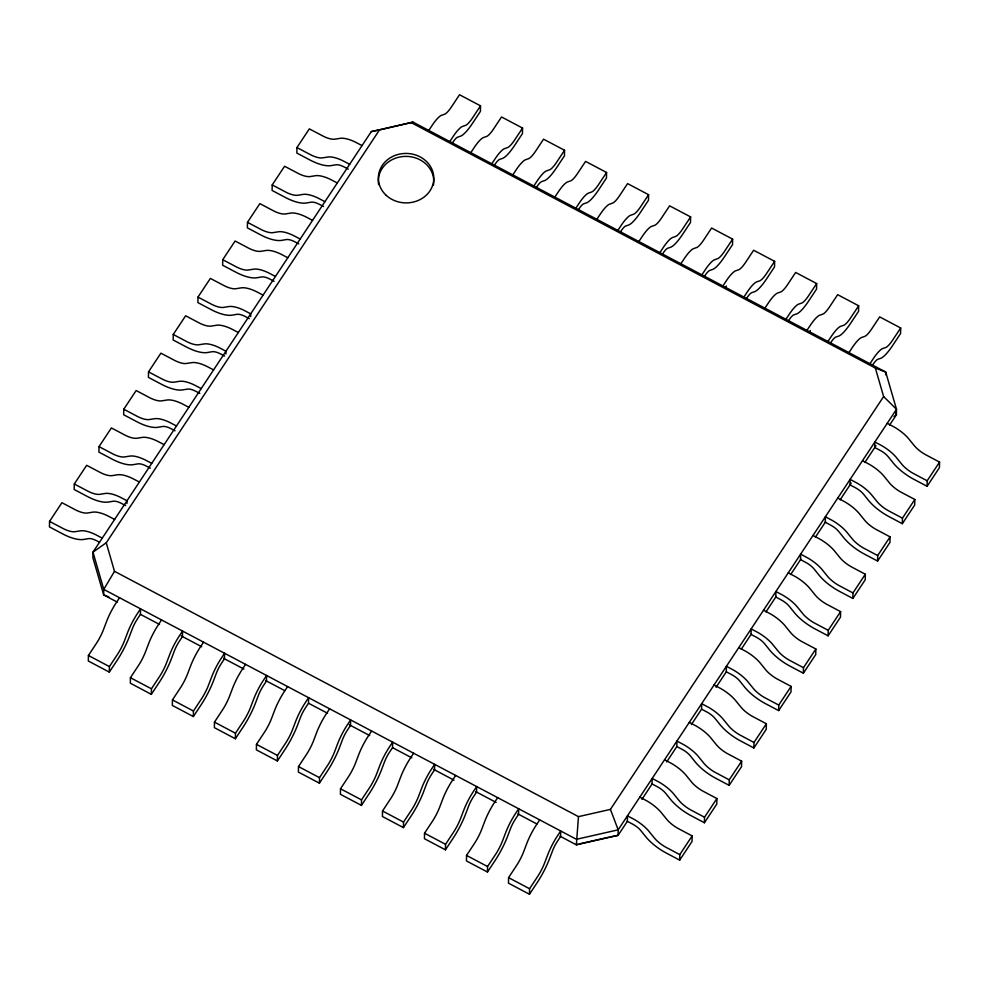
<?xml version="1.0" encoding="UTF-8"?>
<svg xmlns="http://www.w3.org/2000/svg" width="989" height="989" viewBox="0 0 989 989"><rect width="100%" height="100%" fill="white"/><g stroke="black" fill="none" stroke-linecap="round" stroke-linejoin="round"><path stroke-width="1.48" d="M114.625 519.435L107.752 515.838A24.391 9.593 33.5 0 0 93.522 512.055L86.921 513.081A18.272 7.195 33.5 0 1 76.264 510.25L61.911 502.696L49.549 521.388L49.45 526.902L62.579 533.85A30.474 11.992 33.5 0 0 83.682 539.438L88.466 538.634A12.189 4.797 33.5 0 1 96.91 540.872L99.53 542.256M139.375 482.051L132.489 478.453A24.391 9.593 33.5 0 0 118.26 474.683L111.67 475.697A18.272 7.195 33.5 0 1 101.002 472.866L86.661 465.312L74.286 484.004L74.187 489.518L87.316 496.466A30.474 11.992 33.5 0 0 108.419 502.053L113.203 501.25A12.189 4.797 33.5 0 1 121.647 503.488L125.591 505.564M119.533 597.727L115.478 603.871A24.391 5.452 -62.1 0 0 107.072 620.202L103.165 630.463A18.272 4.08 -62.1 0 1 96.86 642.689L88.417 655.484L88.318 660.998L109.322 672.112L117.061 660.429A30.474 6.812 -62.1 0 0 129.522 636.224L132.365 628.707A12.189 2.72 -62.1 0 1 137.347 619.027L140.438 614.354L140.537 608.841L136.494 614.985A24.391 5.452 -62.1 0 0 128.088 631.303L124.169 641.564A18.272 4.08 -62.1 0 1 117.864 653.803L109.42 666.598L109.322 672.112M164.112 444.667L157.239 441.069A24.391 9.593 33.5 0 0 143.009 437.299L136.408 438.312A18.272 7.195 33.5 0 1 125.739 435.494L111.398 427.928L99.024 446.62L98.937 452.134L112.066 459.081A30.474 11.992 33.5 0 0 133.169 464.669L137.953 463.866A12.189 4.797 33.5 0 1 146.397 466.103L150.328 468.18M188.85 407.295L181.976 403.685A24.391 9.593 33.5 0 0 167.747 399.915L161.145 400.928A18.272 7.195 33.5 0 1 150.489 398.11L136.136 390.544L123.773 409.236L123.674 414.75L136.803 421.697A30.474 11.992 33.5 0 0 157.906 427.285L162.691 426.482A12.189 4.797 33.5 0 1 171.134 428.719L175.065 430.796M126.951 503.5L127 500.743L120.126 497.146A24.391 9.593 33.5 0 0 105.897 493.375L99.296 494.389A18.272 7.195 33.5 0 1 88.627 491.558L74.286 484.004M161.553 619.942L157.498 626.086A24.391 5.452 -62.1 0 0 149.092 642.417L145.173 652.678A18.272 4.08 -62.1 0 1 138.88 664.905L130.424 677.7L130.338 683.214L151.342 694.327L159.068 682.645A30.474 6.812 -62.1 0 0 171.542 658.439L174.373 650.923A12.189 2.72 -62.1 0 1 179.368 641.243L182.458 636.57L182.557 631.056L178.502 637.2A24.391 5.452 -62.1 0 0 170.096 653.519L166.189 663.78A18.272 4.08 -62.1 0 1 159.884 676.019L151.441 688.814L151.342 694.327M213.587 369.911L206.713 366.301A24.391 9.593 33.5 0 0 192.484 362.53L185.895 363.544A18.272 7.195 33.5 0 1 175.226 360.725L160.886 353.172L148.511 371.864L148.412 377.378L161.541 384.313A30.474 11.992 33.5 0 0 182.644 389.913L187.428 389.097A12.189 4.797 33.5 0 1 195.871 391.335L199.815 393.424M238.337 332.527L231.451 328.917A24.391 9.593 33.5 0 0 217.221 325.146L210.632 326.172A18.272 7.195 33.5 0 1 199.963 323.341L185.623 315.788L173.248 334.48L173.149 339.993L186.278 346.929A30.474 11.992 33.5 0 0 207.381 352.529L212.178 351.713A12.189 4.797 33.5 0 1 220.609 353.951L224.552 356.04M203.561 642.158L199.518 648.302A24.391 5.452 -62.1 0 0 191.112 664.62L187.193 674.894A18.272 4.08 -62.1 0 1 180.888 687.12L172.445 699.915L172.346 705.429L193.35 716.543L201.088 704.86A30.474 6.812 -62.1 0 0 213.55 680.655L216.393 673.138A12.189 2.72 -62.1 0 1 221.375 663.458L224.478 658.785L224.565 653.272L220.522 659.416A24.391 5.452 -62.1 0 0 212.116 675.734L208.197 685.995A18.272 4.08 -62.1 0 1 201.904 698.234L193.448 711.029L193.35 716.543M263.074 295.142L256.2 291.532A24.391 9.593 33.5 0 0 241.971 287.762L235.37 288.788A18.272 7.195 33.5 0 1 224.701 285.957L210.36 278.404L197.985 297.096L197.899 302.609L211.028 309.545A30.474 11.992 33.5 0 0 232.131 315.145L236.915 314.329A12.189 4.797 33.5 0 1 245.359 316.567L249.29 318.656M245.581 664.373L241.526 670.517A24.391 5.452 -62.1 0 0 233.12 686.836L229.201 697.109A18.272 4.08 -62.1 0 1 222.908 709.336L214.465 722.131L214.366 727.644L235.37 738.758L243.096 727.076A30.474 6.812 -62.1 0 0 255.57 702.87L258.413 695.354A12.189 2.72 -62.1 0 1 263.395 685.674L266.486 681.001L266.585 675.487L262.542 681.631A24.391 5.452 -62.1 0 0 254.124 697.95L250.217 708.211A18.272 4.08 -62.1 0 1 243.912 720.449L235.469 733.232L235.37 738.758M287.811 257.758L280.938 254.148A24.391 9.593 33.5 0 0 266.709 250.378L260.107 251.404A18.272 7.195 33.5 0 1 249.451 248.573L235.098 241.019L222.735 259.711L222.636 265.225L235.765 272.16A30.474 11.992 33.5 0 0 256.868 277.761L261.652 276.945A12.189 4.797 33.5 0 1 270.096 279.182L274.027 281.272M225.912 353.975L225.962 351.219L219.088 347.609A24.391 9.593 33.5 0 0 204.859 343.838L198.257 344.852A18.272 7.195 33.5 0 1 187.601 342.033L173.248 334.48M312.549 220.374L305.675 216.764A24.391 9.593 33.5 0 0 291.446 212.994L284.857 214.02A18.272 7.195 33.5 0 1 274.188 211.189L259.847 203.635L247.473 222.327L247.374 227.841L260.503 234.789A30.474 11.992 33.5 0 0 281.605 240.376L286.39 239.561A12.189 4.797 33.5 0 1 294.833 241.798L298.777 243.887M250.65 316.591L250.699 313.834L243.826 310.225A24.391 9.593 33.5 0 0 229.596 306.454L222.995 307.48A18.272 7.195 33.5 0 1 212.338 304.649L197.985 297.096M287.589 686.589L283.546 692.733A24.391 5.452 -62.1 0 0 275.14 709.051L271.221 719.324A18.272 4.08 -62.1 0 1 264.916 731.551L256.472 744.346L256.374 749.86L277.39 760.974L285.116 749.291A30.474 6.812 -62.1 0 0 297.578 725.085L300.421 717.569A12.189 2.72 -62.1 0 1 305.416 707.889L308.506 703.216L308.605 697.69L304.55 703.847A24.391 5.452 -62.1 0 0 296.144 720.165L292.225 730.426A18.272 4.08 -62.1 0 1 285.932 742.665L277.476 755.448L277.39 760.974M337.298 182.99L330.425 179.392A24.391 9.593 33.5 0 0 316.183 175.609L309.594 176.635A18.272 7.195 33.5 0 1 298.925 173.804L284.585 166.251L272.21 184.943L272.111 190.457L285.24 197.404A30.474 11.992 33.5 0 0 306.355 202.992L311.139 202.189A12.189 4.797 33.5 0 1 319.571 204.426L323.514 206.503M362.036 145.606L355.162 142.008A24.391 9.593 33.5 0 0 340.933 138.237L334.331 139.251A18.272 7.195 33.5 0 1 323.675 136.42L309.322 128.867L296.947 147.559L296.861 153.072L309.99 160.02A30.474 11.992 33.5 0 0 331.092 165.608L335.877 164.804A12.189 4.797 33.5 0 1 344.32 167.042L348.252 169.119M329.609 708.804L325.554 714.948A24.391 5.452 -62.1 0 0 317.148 731.267L313.241 741.54A18.272 4.08 -62.1 0 1 306.936 753.766L298.493 766.562L298.394 772.075L319.398 783.177L327.136 771.507A30.474 6.812 -62.1 0 0 339.598 747.301L342.441 739.784A12.189 2.72 -62.1 0 1 347.423 730.105L350.514 725.432L350.613 719.905L346.57 726.062A24.391 5.452 -62.1 0 0 338.164 742.38L334.245 752.641A18.272 4.08 -62.1 0 1 327.94 764.88L319.496 777.663L319.398 783.177M371.617 731.019L367.574 737.164A24.391 5.452 -62.1 0 0 359.168 753.482L355.249 763.755A18.272 4.08 -62.1 0 1 348.956 775.982L340.5 788.777L340.414 794.291L361.418 805.392L369.144 793.722A30.474 6.812 -62.1 0 0 381.618 769.516L384.449 762A12.189 2.72 -62.1 0 1 389.443 752.308L392.534 747.635L392.633 742.121L388.578 748.277A24.391 5.452 -62.1 0 0 380.172 764.596L376.265 774.857A18.272 4.08 -62.1 0 1 369.96 787.096L361.517 799.878L361.418 805.392M413.637 753.235L409.594 759.379A24.391 5.452 -62.1 0 0 401.188 775.697L397.269 785.971A18.272 4.08 -62.1 0 1 390.964 798.197L382.52 810.992L382.422 816.506L403.425 827.608L411.164 815.925A30.474 6.812 -62.1 0 0 423.626 791.719L426.469 784.215A12.189 2.72 -62.1 0 1 431.451 774.523L434.554 769.85L434.641 764.336L430.598 770.493A24.391 5.452 -62.1 0 0 422.192 786.811L418.273 797.072A18.272 4.08 -62.1 0 1 411.98 809.311L403.524 822.094L403.425 827.608M455.657 775.45L451.602 781.594A24.391 5.452 -62.1 0 0 443.196 797.913L439.277 808.186A18.272 4.08 -62.1 0 1 432.984 820.413L424.528 833.208L424.442 838.721L445.446 849.823L453.172 838.14A30.474 6.812 -62.1 0 0 465.646 813.935L468.489 806.431A12.189 2.72 -62.1 0 1 473.471 796.738L476.562 792.065L476.661 786.552L472.606 792.696A24.391 5.452 -62.1 0 0 464.2 809.027L460.293 819.288A18.272 4.08 -62.1 0 1 453.988 831.526L445.544 844.309L445.446 849.823M497.665 797.666L493.622 803.81A24.391 5.452 -62.1 0 0 485.216 820.128L481.297 830.401A18.272 4.08 -62.1 0 1 474.992 842.628L466.548 855.423L466.449 860.937L487.466 872.038L495.192 860.356A30.474 6.812 -62.1 0 0 507.654 836.15L510.497 828.646A12.189 2.72 -62.1 0 1 515.492 818.954L518.582 814.281L518.681 808.767L514.626 814.911A24.391 5.452 -62.1 0 0 506.22 831.242L502.301 841.503A18.272 4.08 -62.1 0 1 496.008 853.742L487.552 866.525L487.466 872.038M428.793 130.437L432.836 124.354A24.391 5.452 -62.1 0 1 441.119 115.466L444.877 114.131A18.272 4.08 -62.1 0 0 451.083 107.48L459.526 94.746L480.53 105.848L480.431 111.361L472.705 123.044A30.474 6.812 -62.1 0 1 460.429 136.222L457.709 137.125A12.189 2.72 -62.1 0 0 452.789 142.391M539.685 819.881L535.63 826.025A24.391 5.452 -62.1 0 0 527.224 842.344L523.317 852.617A18.272 4.08 -62.1 0 1 517.012 864.843L508.569 877.639L508.47 883.152L529.474 894.254L537.212 882.571A30.474 6.812 -62.1 0 0 549.674 858.365L552.517 850.861A12.189 2.72 -62.1 0 1 557.499 841.169L560.59 836.496L560.689 830.983L556.646 837.127A24.391 5.452 -62.1 0 0 548.24 853.458L544.321 863.718A18.272 4.08 -62.1 0 1 538.016 875.957L529.572 888.74L529.474 894.254M470.801 152.652L474.856 146.57A24.391 5.452 -62.1 0 1 483.127 137.681L486.885 136.346A18.272 4.08 -62.1 0 0 493.091 129.695L501.534 116.962L522.551 128.063L522.452 133.577L514.725 145.259A30.474 6.812 -62.1 0 1 502.449 158.438L499.717 159.34A12.189 2.72 -62.1 0 0 494.809 164.607M512.821 174.868L516.864 168.785A24.391 5.452 -62.1 0 1 525.147 159.897L528.905 158.561A18.272 4.08 -62.1 0 0 535.111 151.91L543.554 139.177L564.558 150.279L564.472 155.792L556.733 167.475A30.474 6.812 -62.1 0 1 544.457 180.653L541.737 181.556A12.189 2.72 -62.1 0 0 536.829 186.822M554.841 197.083L558.884 191.001A24.391 5.452 -62.1 0 1 567.154 182.112L570.925 180.777A18.272 4.08 -62.1 0 0 577.119 174.126L585.575 161.392L606.578 172.494L606.48 178.008L598.753 189.69A30.474 6.812 -62.1 0 1 586.477 202.869L583.745 203.771A12.189 2.72 -62.1 0 0 578.837 209.038M596.849 219.298L600.904 213.216A24.391 5.452 -62.1 0 1 609.175 204.327L612.933 202.992A18.272 4.08 -62.1 0 0 619.139 196.341L627.582 183.608L648.586 194.709L648.5 200.223L640.761 211.906A30.474 6.812 -62.1 0 1 628.485 225.084L625.765 225.974A12.189 2.72 -62.1 0 0 620.857 231.253M676.835 746.571L676.933 741.058L683.807 744.717A24.391 9.593 33.5 0 1 697.9 755.93L704.341 763.842A18.272 7.195 33.5 0 0 714.911 772.236L729.252 779.851L729.153 785.365L716.024 778.417A30.474 11.992 33.5 0 1 695.119 761.802L690.446 755.992A12.189 4.797 33.5 0 0 682.089 749.341L676.835 746.571L666.648 761.95M638.869 241.514L642.912 235.431A24.391 5.452 -62.1 0 1 651.195 226.543L654.953 225.208A18.272 4.08 -62.1 0 0 661.159 218.557L669.602 205.823L690.606 216.925L690.507 222.438L682.781 234.121A30.474 6.812 -62.1 0 1 670.505 247.299L667.785 248.19A12.189 2.72 -62.1 0 0 662.865 253.468M679.777 854.62L665.424 847.004A18.272 7.195 33.5 0 1 654.866 838.598L648.425 830.686A24.391 9.593 33.5 0 0 634.32 819.485L627.446 815.814L627.347 821.327L632.601 824.109A12.189 4.797 33.5 0 1 640.971 830.76L645.632 836.57A30.474 11.992 33.5 0 0 666.549 853.186L679.678 860.133L679.777 854.62L692.139 835.928L677.799 828.312A18.272 7.195 33.5 0 1 667.229 819.918L660.788 812.006A24.391 9.593 33.5 0 0 646.695 800.793L639.821 797.122M692.139 835.928L692.053 841.441L679.678 860.133M701.572 709.187L701.671 703.674L708.544 707.333A24.391 9.593 33.5 0 1 722.638 718.546L729.078 726.458A18.272 7.195 33.5 0 0 739.648 734.852L753.989 742.467L753.902 747.981L740.773 741.045A30.474 11.992 33.5 0 1 719.856 724.418L715.183 718.607A12.189 4.797 33.5 0 0 706.826 711.956L701.572 709.187L691.373 724.603M704.514 817.235L690.174 809.62A18.272 7.195 33.5 0 1 679.604 801.226L673.163 793.314A24.391 9.593 33.5 0 0 659.057 782.101L652.184 778.442L652.085 783.956L657.339 786.725A12.189 4.797 33.5 0 1 665.708 793.376L670.381 799.186A30.474 11.992 33.5 0 0 691.286 815.801L704.415 822.749L704.514 817.235L716.889 798.543L702.536 790.928A18.272 7.195 33.5 0 1 691.966 782.534L685.538 774.622A24.391 9.593 33.5 0 0 671.432 763.409L664.559 759.75M716.889 798.543L716.79 804.057L704.415 822.749M680.877 263.729L684.932 257.647A24.391 5.452 -62.1 0 1 693.202 248.758L696.961 247.423A18.272 4.08 -62.1 0 0 703.167 240.772L711.61 228.026L732.626 239.14L732.528 244.654L724.789 256.336A30.474 6.812 -62.1 0 1 712.525 269.515L709.793 270.405A12.189 2.72 -62.1 0 0 704.885 275.684M726.309 671.803L726.408 666.289L733.282 669.949A24.391 9.593 33.5 0 1 747.387 681.161L753.828 689.073A18.272 7.195 33.5 0 0 764.386 697.468L778.739 705.083L778.64 710.596L765.511 703.661A30.474 11.992 33.5 0 1 744.593 687.034L739.933 681.223A12.189 4.797 33.5 0 0 731.563 674.585L726.309 671.803L716.085 687.256M689.296 722.366L696.169 726.025A24.391 9.593 33.5 0 1 710.275 737.238L716.716 745.15A18.272 7.195 33.5 0 0 727.274 753.544L741.626 761.159L741.527 766.673L729.153 785.365M714.033 684.981L720.907 688.641A24.391 9.593 33.5 0 1 735.012 699.853L741.453 707.765A18.272 7.195 33.5 0 0 752.023 716.16L766.364 723.775L766.265 729.289L753.902 747.981M722.897 285.945L726.94 279.862A24.391 5.452 -62.1 0 1 735.223 270.974L738.981 269.638A18.272 4.08 -62.1 0 0 745.187 262.987L753.63 250.242L774.634 261.356L774.535 266.869L766.809 278.552A30.474 6.812 -62.1 0 1 754.533 291.73L751.813 292.62A12.189 2.72 -62.1 0 0 746.905 297.899M738.783 647.597L745.657 651.256A24.391 9.593 33.5 0 1 759.75 662.469L766.191 670.381A18.272 7.195 33.5 0 0 776.761 678.775L791.101 686.391L791.015 691.904L778.64 710.596M803.476 667.699L789.135 660.083A18.272 7.195 33.5 0 1 778.566 651.689L772.125 643.777A24.391 9.593 33.5 0 0 758.019 632.564L751.146 628.905L751.059 634.419L756.301 637.2A12.189 4.797 33.5 0 1 764.67 643.839L769.343 649.649A30.474 11.992 33.5 0 0 790.248 666.277L803.377 673.212L803.476 667.699L815.851 649.007L801.498 641.391A18.272 7.195 33.5 0 1 790.94 632.997L784.5 625.085A24.391 9.593 33.5 0 0 770.394 613.872L763.52 610.213M764.917 308.16L768.96 302.078A24.391 5.452 -62.1 0 1 777.23 293.189L781.001 291.854A18.272 4.08 -62.1 0 0 787.195 285.203L795.651 272.457L816.654 283.571L816.555 289.085L808.829 300.767A30.474 6.812 -62.1 0 1 796.553 313.946L793.821 314.836A12.189 2.72 -62.1 0 0 788.913 320.115M815.851 649.007L815.752 654.52L803.377 673.212M828.213 630.314L813.873 622.711A18.272 7.195 33.5 0 1 803.303 614.305L796.862 606.393A24.391 9.593 33.5 0 0 782.769 595.18L775.895 591.521L775.796 597.035L781.05 599.816A12.189 4.797 33.5 0 1 789.407 606.467L794.08 612.265A30.474 11.992 33.5 0 0 814.985 628.893L828.114 635.828L828.213 630.314L840.588 611.622L826.248 604.019A18.272 7.195 33.5 0 1 815.678 595.613L809.237 587.701A24.391 9.593 33.5 0 0 795.131 576.488L788.258 572.829M840.588 611.622L840.489 617.136L828.114 635.828M852.963 592.93L838.61 585.327A18.272 7.195 33.5 0 1 828.04 576.921L821.612 569.009A24.391 9.593 33.5 0 0 807.506 557.808L800.633 554.137L800.534 559.65L805.788 562.432A12.189 4.797 33.5 0 1 814.157 569.083L818.818 574.881A30.474 11.992 33.5 0 0 839.735 591.509L852.864 598.456L852.963 592.93L865.326 574.25L850.985 566.635A18.272 7.195 33.5 0 1 840.415 558.229L833.974 550.317A24.391 9.593 33.5 0 0 819.881 539.116L813.007 535.445M806.925 330.375L810.98 324.293A24.391 5.452 -62.1 0 1 819.251 315.404L823.009 314.069A18.272 4.08 -62.1 0 0 829.215 307.418L837.658 294.673L858.662 305.786L858.576 311.3L850.837 322.983A30.474 6.812 -62.1 0 1 838.561 336.161L835.841 337.051A12.189 2.72 -62.1 0 0 830.933 342.33M865.326 574.25L865.227 579.764L852.864 598.456M877.7 555.558L863.348 547.943A18.272 7.195 33.5 0 1 852.79 539.537L846.349 531.625A24.391 9.593 33.5 0 0 832.244 520.424L825.37 516.753L825.271 522.266L830.525 525.048A12.189 4.797 33.5 0 1 838.895 531.699L843.555 537.509A30.474 11.992 33.5 0 0 864.473 554.124L877.602 561.072L877.7 555.558L890.063 536.866L875.722 529.251A18.272 7.195 33.5 0 1 865.152 520.844L858.712 512.932A24.391 9.593 33.5 0 0 844.618 501.732L837.745 498.06M885.662 374.794L885.699 372.037L413.031 122.117L371.308 131.586L92.978 552.146L92.879 557.66L103.684 594.908L117.295 602.116M890.063 536.866L889.976 542.38L877.602 561.072M848.945 352.591L852.988 346.509A24.391 5.452 -62.1 0 1 861.271 337.62L865.029 336.285A18.272 4.08 -62.1 0 0 871.222 329.634L879.678 316.888L900.682 328.002L900.583 333.516L892.857 345.198A30.474 6.812 -62.1 0 1 880.581 358.377L877.861 359.267A12.189 2.72 -62.1 0 0 872.941 364.545M902.438 518.174L888.097 510.559A18.272 7.195 33.5 0 1 877.527 502.152L871.086 494.24A24.391 9.593 33.5 0 0 856.981 483.04L850.107 479.368L850.021 484.882L855.262 487.664A12.189 4.797 33.5 0 1 863.632 494.315L868.305 500.125A30.474 11.992 33.5 0 0 889.21 516.74L902.339 523.688L902.438 518.174L914.813 499.482L900.46 491.867A18.272 7.195 33.5 0 1 889.902 483.46L883.461 475.548A24.391 9.593 33.5 0 0 869.356 464.348L862.482 460.676M914.813 499.482L914.714 504.996L902.339 523.688M927.175 480.79L912.835 473.175A18.272 7.195 33.5 0 1 902.265 464.781L895.824 456.869A24.391 9.593 33.5 0 0 881.731 445.656L874.857 441.984L874.758 447.51L880.012 450.279A12.189 4.797 33.5 0 1 888.369 456.93L893.042 462.741A30.474 11.992 33.5 0 0 913.96 479.356L927.089 486.304L927.175 480.79L939.55 462.098L925.21 454.483A18.272 7.195 33.5 0 1 914.64 446.088L908.199 438.176A24.391 9.593 33.5 0 0 894.093 426.964L887.22 423.304M939.55 462.098L939.451 467.612L927.089 486.304M413.031 122.117L379.442 129.992L106.243 542.8L114.501 571.321L578.478 816.642L576.352 844.829L618.076 835.346L627.446 821.191M114.501 571.321L103.771 589.395L103.684 594.908L108.852 596.899M449.797 141.551L453.84 135.456A24.391 5.452 -62.1 0 1 462.123 126.58L465.881 125.244A18.272 4.08 -62.1 0 0 472.087 118.581L480.53 105.848M491.817 163.766L495.86 157.671A24.391 5.452 -62.1 0 1 504.143 148.795L507.901 147.46A18.272 4.08 -62.1 0 0 514.095 140.797L522.551 128.063M533.825 185.981L537.88 179.887A24.391 5.452 -62.1 0 1 546.151 171.01L549.909 169.675A18.272 4.08 -62.1 0 0 556.115 163.012L564.558 150.279M575.845 208.197L579.888 202.102A24.391 5.452 -62.1 0 1 588.171 193.226L591.929 191.891A18.272 4.08 -62.1 0 0 598.135 185.227L606.578 172.494M617.853 230.412L621.908 224.318A24.391 5.452 -62.1 0 1 630.178 215.441L633.949 214.106A18.272 4.08 -62.1 0 0 640.143 207.443L648.586 194.709M659.873 252.628L663.916 246.533A24.391 5.452 -62.1 0 1 672.199 237.657L675.957 236.322A18.272 4.08 -62.1 0 0 682.163 229.658L690.606 216.925M701.893 274.843L705.936 268.748A24.391 5.452 -62.1 0 1 714.219 259.872L717.977 258.537A18.272 4.08 -62.1 0 0 724.171 251.874L732.626 239.14M743.901 297.059L747.956 290.964A24.391 5.452 -62.1 0 1 756.226 282.088L759.985 280.752A18.272 4.08 -62.1 0 0 766.191 274.089L774.634 261.356M785.921 319.274L789.964 313.179A24.391 5.452 -62.1 0 1 798.247 304.291L802.005 302.968A18.272 4.08 -62.1 0 0 808.211 296.304L816.654 283.571M827.929 341.489L831.984 335.395A24.391 5.452 -62.1 0 1 840.254 326.506L844.013 325.183A18.272 4.08 -62.1 0 0 850.219 318.52L858.662 305.786M869.949 363.705L873.992 357.61A24.391 5.452 -62.1 0 1 882.275 348.721L886.033 347.399A18.272 4.08 -62.1 0 0 892.239 340.735L900.682 328.002M578.478 816.642L610.423 809.385L883.622 396.564L875.364 368.044L411.399 122.723M641.935 799.297L652.159 783.844M741.243 649.241L751.467 633.788M765.968 611.894L776.192 596.429M790.693 574.535L800.917 559.069M815.418 537.175L825.642 521.71M840.131 499.816L851.22 483.065M864.856 462.456L875.945 445.705M889.581 425.097L896.405 414.799L896.504 409.285L885.699 372.037L875.364 368.044M729.252 779.851L741.626 761.159M753.989 742.467L766.364 723.775M778.739 705.083L791.101 686.391M106.243 542.8L92.978 552.146L103.771 589.395L576.451 839.315L618.174 829.833L896.504 409.285L883.622 396.564M893.994 416.493L896.405 414.799L895.577 411.931M577.996 844.21L576.352 844.829L560.034 836.2M579.443 843.889L608.482 837.287M371.308 131.586L379.442 129.992M609.941 836.954L618.076 835.346L618.174 829.833L610.423 809.385M349.661 164.298L342.787 160.7A24.391 9.593 33.5 0 0 328.558 156.917L321.969 157.943A18.272 7.195 33.5 0 1 311.3 155.112L296.947 147.559M324.924 201.682L318.05 198.072A24.391 9.593 33.5 0 0 303.821 194.301L297.219 195.328A18.272 7.195 33.5 0 1 286.563 192.496L272.21 184.943M300.186 239.066L293.313 235.456A24.391 9.593 33.5 0 0 279.071 231.686L272.482 232.712A18.272 7.195 33.5 0 1 261.813 229.881L247.473 222.327M275.437 276.45L268.563 272.84A24.391 9.593 33.5 0 0 254.334 269.07L247.745 270.096A18.272 7.195 33.5 0 1 237.076 267.265L222.735 259.711M201.224 388.603L194.351 384.993A24.391 9.593 33.5 0 0 180.109 381.222L173.52 382.236A18.272 7.195 33.5 0 1 162.851 379.417L148.511 371.864M176.475 425.987L169.601 422.377A24.391 9.593 33.5 0 0 155.372 418.607L148.783 419.62A18.272 7.195 33.5 0 1 138.114 416.802L123.773 409.236M151.737 463.359L144.864 459.761A24.391 9.593 33.5 0 0 130.635 455.991L124.033 457.005A18.272 7.195 33.5 0 1 113.376 454.186L99.024 446.62M102.263 538.127L95.389 534.53A24.391 9.593 33.5 0 0 81.147 530.747L74.558 531.773A18.272 7.195 33.5 0 1 63.889 528.942L49.549 521.388M140.438 614.354L159.501 624.43M181.296 635.952L201.719 646.744M223.502 658.266L243.924 669.071M265.707 680.58L284.77 690.668M308.506 703.216L327.544 713.279M349.29 724.776L369.688 735.556M392.806 747.783L411.832 757.846M433.59 769.343L453.988 780.136M475.734 791.633L496.132 802.413M517.89 813.922L536.916 823.985M88.417 655.484L109.42 666.598M130.424 677.7L151.441 688.814M172.445 699.915L193.448 711.029M214.465 722.131L235.469 733.232M256.472 744.346L277.476 755.448M298.493 766.562L319.496 777.663M340.5 788.777L361.517 799.878M382.52 810.992L403.524 822.094M424.528 833.208L445.544 844.309M466.548 855.423L487.552 866.525M508.569 877.639L529.572 888.74M378.614 184.671A27.729 24.737 1 0 1 406.269 156.386A27.729 24.737 1 0 1 433.38 185.289M809.917 331.216A12.189 2.72 -62.1 0 1 810.399 330.511M725.889 286.785A12.189 2.72 -62.1 0 1 726.371 286.081M386.303 195.426A27.729 24.737 1 0 0 432.811 184.856A27.729 24.737 1 0 0 399.136 154.197A27.729 24.737 1 0 0 386.303 195.426"/></g></svg>
